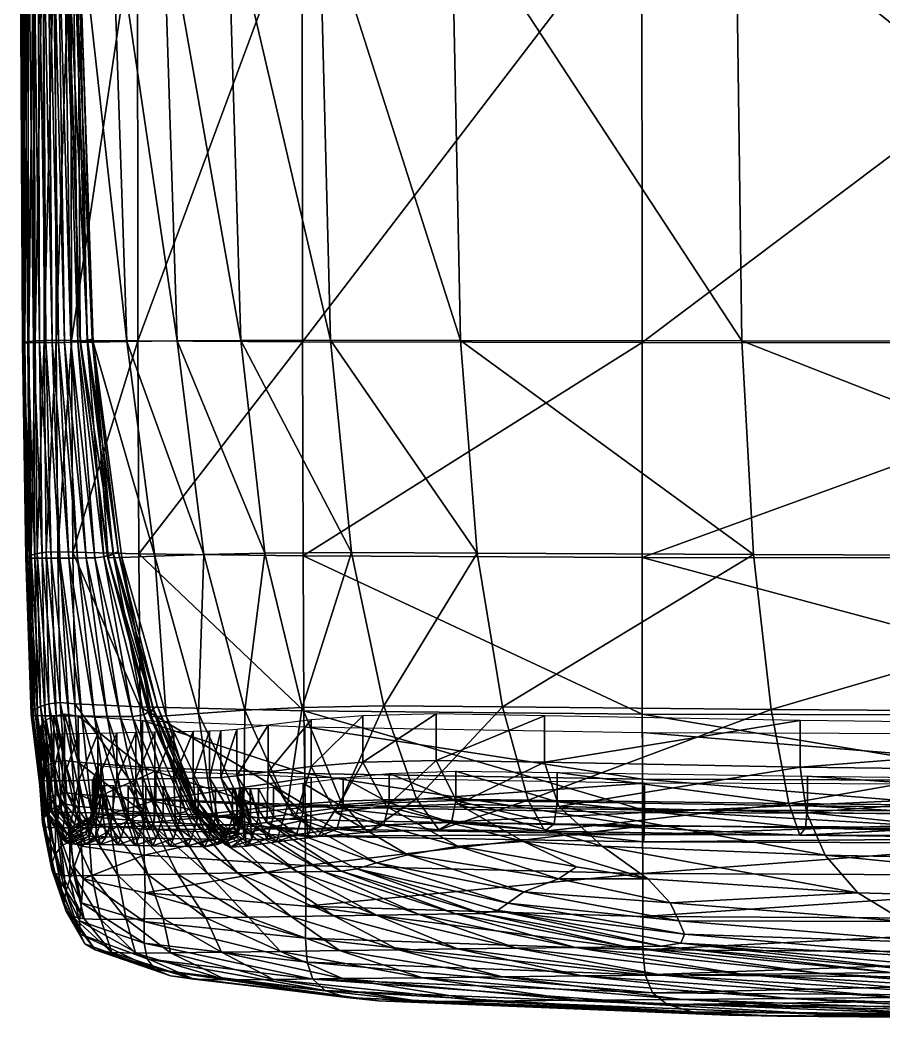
# Model space of a CAD drawing. Header units: centimetres. Extents: x -1112 to 1112, y -466 to 466.
# Drawn here: x -1111.47 to -1086.48, y -450.46 to -421.49 of the extents above; entities that cross this region are included whole.
import ezdxf

# ---------------------------------------------------------------- set-up
doc = ezdxf.new("R2010")
doc.units = ezdxf.units.CM
doc.layers.add('fabric', color=7, linetype='Continuous', true_color=0x1c59b1)

msp = doc.modelspace()

# ---------------------------------------------------------------- meshes
at = {"layer": 'fabric', "color": 34, "true_color": 0xb1581a}
mesh = msp.add_polyface(dxfattribs=at)
corners = [(-1110.357, -430.825, -39.524), (-1110.177, -430.824, -8.286), (-1110.516, -417.966, -8.267), (-1110.656, -417.966, -39.504), (-1110.538, -430.827, -74.047), (-1110.798, -417.966, -74.031), (-1110.77, -430.765, -360.04), (-1110.8, -417.951, -360.056), (-1110.448, -417.949, -360.4), (-1110.422, -430.758, -360.38), (-1110.715, -436.898, -360.012), (-1110.968, -436.936, -358.968), (-1111.03, -430.78, -358.988), (-1111.064, -417.955, -359), (-1111.213, -430.799, -356.588), (-1111.251, -417.96, -356.595), (-1111.143, -436.983, -356.575), (-1111.248, -437.026, -352.298), (-1111.33, -430.816, -352.304), (-1111.375, -417.964, -352.307), (-1111.448, -417.966, -345.602), (-1111.394, -430.827, -345.601), (-1111.4, -430.831, -335.709), (-1111.467, -417.968, -335.709), (-1111.295, -437.052, -345.598), (-1110.374, -436.881, -360.344), (-1109.975, -430.765, -360.645), (-1109.995, -417.951, -360.668), (-1111.082, -417.967, -154.821), (-1110.94, -417.967, -108.558), (-1111.013, -393.524, -108.553), (-1111.466, -393.524, -345.602), (-1111.347, -430.833, -321.86), (-1111.239, -430.832, -289.622), (-1111.346, -417.968, -289.618), (-1111.43, -417.968, -321.858), (-1111.082, -430.831, -224.563), (-1110.901, -430.829, -154.831), (-1111.223, -417.967, -224.557), (-1110.72, -430.828, -108.571), (-1109.728, -430.82, 67.982), (-1109.717, -430.806, 47.035), (-1108.939, -437.032, 47.027), (-1109.35, -430.815, 91.515), (-1109.796, -417.964, 91.556), (-1110.165, -417.965, 67.998), (-1110.139, -417.958, 47.039), (-1109.793, -430.806, 32.57), (-1110, -430.822, 16.379), (-1109.302, -437.063, 16.358), (-1110.199, -417.958, 32.573), (-1110.377, -417.965, 16.391), (-1111.458, -393.524, -321.858), (-1111.381, -393.524, -289.617), (-1111.27, -393.524, -224.555), (-1111.142, -393.524, -154.818), (-1109.519, -430.76, 39.634), (-1109.933, -417.938, 39.635), (-1109.376, -430.729, 39.007), (-1109.787, -417.924, 39.008), (-1109.526, -430.76, 38.383), (-1109.939, -417.938, 38.383)]
mesh.append_faces([[corners[k] for k in face] for face in [(0, 1, 2), (2, 3, 0), (4, 0, 3), (3, 5, 4), (6, 7, 8), (8, 9, 6), (10, 6, 9), (11, 12, 6), (7, 6, 12), (12, 13, 7), (14, 15, 13), (13, 12, 14), (16, 14, 12), (17, 18, 14), (15, 14, 18), (18, 19, 15), (20, 21, 22), (22, 23, 20), (21, 20, 19), (19, 18, 21), (24, 21, 18), (25, 9, 26), (27, 26, 9), (9, 8, 27), (28, 29, 30), (31, 20, 23), (32, 33, 34), (34, 35, 32), (22, 32, 35), (35, 23, 22), (36, 37, 28), (28, 38, 36), (33, 36, 38), (38, 34, 33), (39, 4, 5), (5, 29, 39), (37, 39, 29), (29, 28, 37), (40, 41, 42), (40, 43, 44), (44, 45, 40), (41, 40, 45), (45, 46, 41), (47, 48, 49), (48, 47, 50), (50, 51, 48), (1, 48, 51), (51, 2, 1), (23, 35, 52), (35, 34, 53), (34, 38, 54), (38, 28, 55), (56, 41, 46), (46, 57, 56), (58, 56, 57), (57, 59, 58), (60, 58, 59), (59, 61, 60), (47, 60, 61), (61, 50, 47)]], dxfattribs={"vtx2": -1, "color": 34})
mesh = msp.add_polyface(dxfattribs=at)
corners = [(-1076.383, -430.833, -360.122), (-1076.383, -437.068, -360.07), (-1093.473, -437.051, -360.415), (-1093.476, -430.827, -360.467), (-1076.383, -417.968, -360.151), (-1093.478, -417.966, -360.495), (-1053.232, -417.968, -359.849), (-1053.232, -430.833, -359.821), (-1053.232, -437.068, -359.768), (-1105.085, -430.765, 119.853), (-1104.387, -436.924, 119.51), (-1101.882, -436.906, 121.508), (-1102.485, -430.758, 121.939), (-1105.464, -417.951, 120.039), (-1102.813, -417.949, 122.173), (-1103.296, -430.806, -360.698), (-1103.303, -417.961, -360.725), (-1103.282, -437, -360.648), (-1108.03, -436.941, -360.726), (-1108.056, -430.782, -360.771), (-1098.728, -430.765, 123.787), (-1098.988, -417.951, 124.058), (-1098.249, -436.92, 123.29), (-1090.255, -436.96, 124.56), (-1090.586, -430.782, 125.108), (-1090.766, -417.955, 125.406), (-1074.832, -430.806, 125.611), (-1074.924, -417.961, 125.931), (-1074.663, -437.018, 125.023), (-1057.28, -437.068, 125.068), (-1057.322, -430.827, 125.682), (-1057.345, -417.966, 126.016), (-1099.428, -441.573, 119.755), (-1101.552, -441.627, 118.119), (-1101.552, -442.976, 118.119), (-1103.048, -441.75, 114.216), (-1103.048, -443.098, 114.216), (-1088.904, -441.763, 122.326), (-1096.3, -441.627, 121.263), (-1096.3, -442.976, 121.263), (-1099.428, -442.921, 119.755), (-1074.401, -441.556, 124.111), (-1057.214, -441.654, 124.114), (-1089.742, -441.444, 123.712), (-1097.508, -441.37, 122.519), (-1100.946, -441.346, 120.84), (-1099.997, -444.037, 120.089), (-1103.303, -441.386, 118.979), (-1104.961, -441.465, 114.829), (-1102.19, -444.096, 118.38), (-1103.262, -441.485, -360.573), (-1093.468, -441.587, -360.336), (-1076.383, -441.621, -359.989), (-1053.232, -441.621, -359.688), (-1053.232, -393.524, -359.859), (-1076.383, -393.524, -360.16)]
mesh.append_faces([[corners[k] for k in face] for face in [(0, 1, 2), (2, 3, 0), (4, 0, 3), (3, 5, 4), (0, 4, 6), (6, 7, 0), (1, 0, 7), (7, 8, 1), (9, 10, 11), (11, 12, 9), (13, 9, 12), (12, 14, 13), (15, 16, 5), (5, 3, 15), (17, 15, 3), (3, 2, 17), (15, 17, 18), (16, 15, 19), (20, 21, 14), (14, 12, 20), (22, 20, 12), (12, 11, 22), (20, 22, 23), (23, 24, 20), (21, 20, 24), (24, 25, 21), (26, 27, 25), (25, 24, 26), (28, 26, 24), (24, 23, 28), (26, 28, 29), (29, 30, 26), (27, 26, 30), (30, 31, 27), (32, 33, 34), (33, 35, 36), (37, 38, 39), (38, 32, 40), (41, 42, 29), (29, 28, 41), (43, 41, 28), (28, 23, 43), (44, 43, 23), (23, 22, 44), (45, 44, 22), (22, 11, 45), (44, 45, 46), (47, 45, 11), (11, 10, 47), (48, 47, 10), (45, 47, 49), (18, 17, 50), (51, 50, 17), (17, 2, 51), (52, 51, 2), (2, 1, 52), (53, 52, 1), (1, 8, 53), (54, 6, 4), (55, 4, 5)]], dxfattribs={"vtx2": -1, "color": 34})
mesh = msp.add_polyface(dxfattribs=at)
corners = [(-1105.085, -430.765, 119.853), (-1105.464, -417.951, 120.039), (-1107.334, -417.955, 115.589), (-1106.919, -430.781, 115.456), (-1104.387, -436.924, 119.51), (-1106.153, -436.963, 115.211), (-1108.377, -430.799, 106.675), (-1107.568, -437.01, 106.523), (-1108.815, -417.96, 106.757), (-1109.796, -417.964, 91.556), (-1109.35, -430.815, 91.515), (-1108.525, -437.049, 91.439), (-1108.03, -436.941, -360.726), (-1108.056, -430.782, -360.771), (-1103.296, -430.806, -360.698), (-1108.071, -417.955, -360.797), (-1103.303, -417.961, -360.725), (-1109.975, -430.765, -360.645), (-1109.995, -417.951, -360.668), (-1109.937, -436.898, -360.603), (-1109.781, -441.627, -360.43), (-1107.922, -441.763, -360.535), (-1107.922, -443.112, -360.535), (-1104.961, -441.465, 114.829), (-1106.307, -441.559, 106.286), (-1107.239, -441.635, 91.32), (-1108.942, -441.646, -39.618), (-1108.575, -441.65, -8.379), (-1109.551, -437.063, -8.322), (-1109.804, -437.064, -39.561), (-1109.312, -441.642, -74.126), (-1107.99, -441.366, -360.655), (-1109.88, -441.281, -360.54), (-1107.905, -444.035, -360.398), (-1103.262, -441.485, -360.573), (-1108.939, -437.032, 47.027), (-1108.921, -437.062, 67.951), (-1109.728, -430.82, 67.982), (-1109.302, -437.063, 16.358), (-1109.046, -437.032, 32.564), (-1109.793, -430.806, 32.57), (-1107.66, -441.66, 67.904), (-1107.73, -441.604, 47.015), (-1108.214, -441.654, 16.324), (-1107.886, -441.603, 32.556), (-1109.519, -430.76, 39.634), (-1109.376, -430.729, 39.007), (-1108.632, -436.88, 39.007), (-1108.765, -436.941, 39.634), (-1109.717, -430.806, 47.035), (-1109.526, -430.76, 38.383), (-1108.775, -436.941, 38.382), (-1107.607, -441.443, 39.634), (-1107.501, -441.335, 39.007), (-1106.374, -444.05, 39.008), (-1107.621, -441.442, 38.382)]
mesh.append_faces([[corners[k] for k in face] for face in [(0, 1, 2), (2, 3, 0), (4, 0, 3), (3, 5, 4), (6, 7, 5), (5, 3, 6), (8, 6, 3), (3, 2, 8), (6, 8, 9), (9, 10, 6), (7, 6, 10), (10, 11, 7), (12, 13, 14), (13, 15, 16), (17, 18, 15), (15, 13, 17), (19, 17, 13), (13, 12, 19), (20, 21, 22), (4, 5, 23), (24, 23, 5), (5, 7, 24), (25, 24, 7), (7, 11, 25), (26, 27, 28), (28, 29, 26), (30, 26, 29), (31, 32, 19), (19, 12, 31), (32, 31, 33), (34, 31, 12), (35, 36, 37), (10, 37, 36), (36, 11, 10), (38, 39, 40), (41, 25, 11), (11, 36, 41), (42, 41, 36), (36, 35, 42), (43, 44, 39), (39, 38, 43), (27, 43, 38), (38, 28, 27), (45, 46, 47), (47, 48, 45), (49, 45, 48), (48, 35, 49), (50, 40, 39), (39, 51, 50), (46, 50, 51), (51, 47, 46), (52, 42, 35), (35, 48, 52), (53, 52, 48), (48, 47, 53), (52, 53, 54), (55, 53, 47), (47, 51, 55), (44, 55, 51), (51, 39, 44)]], dxfattribs={"vtx2": -1, "color": 34})
mesh = msp.add_polyface(dxfattribs=at)
corners = [(-1110.357, -430.825, -39.524), (-1110.538, -430.827, -74.047), (-1110.059, -437.065, -74.078), (-1109.804, -437.064, -39.561), (-1110.177, -430.824, -8.286), (-1109.551, -437.063, -8.322), (-1110.422, -430.758, -360.38), (-1110.374, -436.881, -360.344), (-1110.715, -436.898, -360.012), (-1110.77, -430.765, -360.04), (-1110.968, -436.936, -358.968), (-1111.03, -430.78, -358.988), (-1111.143, -436.983, -356.575), (-1111.213, -430.799, -356.588), (-1111.248, -437.026, -352.298), (-1111.394, -430.827, -345.601), (-1111.295, -437.052, -345.598), (-1111.278, -437.064, -335.709), (-1111.4, -430.831, -335.709), (-1111.33, -430.816, -352.304), (-1109.975, -430.765, -360.645), (-1109.937, -436.898, -360.603), (-1110.712, -441.75, -358.883), (-1110.487, -441.627, -359.893), (-1110.487, -442.975, -359.893), (-1110.177, -441.573, -360.195), (-1110.177, -442.921, -360.195), (-1110.852, -441.9, -356.523), (-1110.712, -443.098, -358.883), (-1109.781, -441.627, -360.43), (-1109.781, -442.976, -360.43), (-1109.312, -441.642, -74.126), (-1111.142, -441.589, -345.594), (-1111.09, -441.616, -335.709), (-1111.122, -441.537, -352.288), (-1111.035, -441.452, -356.556), (-1110.873, -441.358, -358.937), (-1110.631, -441.281, -359.968), (-1110.302, -441.247, -360.29), (-1110.112, -443.863, -360.085), (-1110.394, -443.912, -359.812), (-1109.88, -441.281, -360.54), (-1109.742, -443.912, -360.302), (-1111.347, -430.833, -321.86), (-1111.194, -437.069, -321.863), (-1111.239, -430.832, -289.622), (-1111.043, -437.068, -289.628), (-1111.082, -430.831, -224.563), (-1110.823, -437.067, -224.575), (-1110.901, -430.829, -154.831), (-1110.568, -437.066, -154.849), (-1110.72, -430.828, -108.571), (-1110.313, -437.066, -108.595), (-1110, -430.822, 16.379), (-1109.302, -437.063, 16.358), (-1110.959, -441.626, -321.867), (-1110.74, -441.628, -289.639), (-1110.42, -441.631, -224.594), (-1110.051, -441.635, -154.877), (-1109.681, -441.639, -108.633)]
mesh.append_faces([[corners[k] for k in face] for face in [(0, 1, 2), (2, 3, 0), (4, 0, 3), (3, 5, 4), (6, 7, 8), (9, 8, 10), (11, 10, 12), (13, 12, 14), (15, 16, 17), (17, 18, 15), (19, 14, 16), (20, 21, 7), (22, 23, 24), (23, 25, 26), (27, 22, 28), (25, 29, 30), (3, 2, 31), (32, 33, 17), (17, 16, 32), (34, 32, 16), (16, 14, 34), (35, 34, 14), (14, 12, 35), (36, 35, 12), (12, 10, 36), (37, 36, 10), (10, 8, 37), (38, 37, 8), (8, 7, 38), (37, 38, 39), (36, 37, 40), (41, 38, 7), (7, 21, 41), (38, 41, 42), (43, 18, 17), (17, 44, 43), (45, 43, 44), (44, 46, 45), (47, 45, 46), (46, 48, 47), (49, 47, 48), (48, 50, 49), (51, 49, 50), (50, 52, 51), (1, 51, 52), (52, 2, 1), (53, 4, 5), (5, 54, 53), (55, 56, 46), (46, 44, 55), (33, 55, 44), (44, 17, 33), (57, 58, 50), (50, 48, 57), (56, 57, 48), (48, 46, 56), (59, 31, 2), (2, 52, 59), (58, 59, 52), (52, 50, 58)]], dxfattribs={"vtx2": -1, "color": 34})
mesh = msp.add_polyface(dxfattribs=at)
corners = [(-1110.031, -445.272, -360.083), (-1110.141, -444.183, -360.167), (-1109.758, -444.256, -360.391), (-1110.487, -442.975, -359.893), (-1110.177, -442.921, -360.195), (-1110.436, -444.256, -359.875), (-1110.712, -443.098, -358.883), (-1110.646, -444.41, -358.874), (-1110.712, -441.75, -358.883), (-1110.487, -441.627, -359.893), (-1110.852, -443.248, -356.523), (-1110.775, -444.582, -356.518), (-1110.91, -443.384, -352.271), (-1110.82, -444.732, -352.269), (-1110.91, -442.036, -352.271), (-1110.852, -441.9, -356.523), (-1110.886, -443.466, -345.587), (-1110.778, -444.822, -345.587), (-1110.775, -443.506, -335.709), (-1110.641, -444.866, -335.709), (-1110.775, -442.157, -335.709), (-1110.886, -442.118, -345.587), (-1109.781, -442.976, -360.43), (-1110.177, -441.573, -360.195), (-1110.811, -444.284, -352.269), (-1110.74, -444.16, -356.501), (-1110.109, -445.062, -356.382), (-1110.6, -444.024, -358.834), (-1110.002, -444.912, -358.598), (-1109.88, -444.789, -359.446), (-1110.394, -443.912, -359.812), (-1109.712, -444.735, -359.6), (-1110.112, -443.863, -360.085), (-1111.142, -441.589, -345.594), (-1111.122, -441.537, -352.288), (-1110.807, -444.359, -345.591), (-1111.09, -441.616, -335.709), (-1110.723, -444.398, -335.711), (-1111.035, -441.452, -356.556), (-1110.873, -441.358, -358.937), (-1110.631, -441.281, -359.968), (-1109.742, -443.912, -360.302), (-1110.302, -441.247, -360.29), (-1110.57, -443.515, -321.874), (-1110.243, -443.509, -289.655), (-1110.243, -442.161, -289.655), (-1110.57, -442.167, -321.874), (-1110.403, -444.877, -321.875), (-1110.03, -444.869, -289.657), (-1109.767, -443.499, -224.623), (-1109.767, -442.151, -224.623), (-1110.959, -441.626, -321.867), (-1110.551, -444.414, -321.875), (-1110.74, -441.628, -289.639), (-1110.271, -444.419, -289.652), (-1110.42, -441.631, -224.594), (-1109.864, -444.426, -224.617), (-1110.051, -441.635, -154.877)]
mesh.append_faces([[corners[k] for k in face] for face in [(0, 1, 2), (3, 4, 1), (1, 5, 3), (6, 3, 5), (5, 7, 6), (3, 6, 8), (4, 3, 9), (10, 6, 7), (7, 11, 10), (12, 10, 11), (11, 13, 12), (10, 12, 14), (14, 15, 10), (6, 10, 15), (16, 12, 13), (13, 17, 16), (18, 16, 17), (17, 19, 18), (16, 18, 20), (20, 21, 16), (12, 16, 21), (21, 14, 12), (4, 22, 2), (2, 1, 4), (22, 4, 23), (24, 25, 26), (25, 27, 28), (29, 28, 27), (27, 30, 29), (31, 29, 30), (30, 32, 31), (33, 34, 24), (24, 35, 33), (36, 33, 35), (35, 37, 36), (38, 39, 27), (27, 25, 38), (34, 38, 25), (25, 24, 34), (32, 30, 40), (30, 27, 39), (41, 32, 42), (43, 44, 45), (45, 46, 43), (18, 43, 46), (46, 20, 18), (43, 18, 19), (19, 47, 43), (44, 43, 47), (47, 48, 44), (44, 49, 50), (50, 45, 44), (49, 44, 48), (51, 36, 37), (37, 52, 51), (53, 51, 52), (52, 54, 53), (55, 53, 54), (54, 56, 55), (57, 55, 56)]], dxfattribs={"vtx2": -1, "color": 34})
mesh = msp.add_polyface(dxfattribs=at)
corners = [(-1108.666, -443.477, -108.693), (-1109.217, -443.488, -154.922), (-1108.856, -444.846, -154.928), (-1108.227, -444.834, -108.702), (-1108.116, -443.466, -74.201), (-1108.116, -442.118, -74.201), (-1108.666, -442.129, -108.693), (-1109.217, -442.14, -154.922), (-1109.781, -442.976, -360.43), (-1107.922, -443.112, -360.535), (-1107.91, -444.425, -360.486), (-1109.758, -444.256, -360.391), (-1109.781, -441.627, -360.43), (-1109.465, -444.789, -359.739), (-1109.712, -444.735, -359.6), (-1110.112, -443.863, -360.085), (-1109.742, -443.912, -360.302), (-1107.741, -444.925, -359.79), (-1107.905, -444.035, -360.398), (-1109.204, -444.577, -359.195), (-1109.333, -444.522, -359.132), (-1108.942, -441.646, -39.618), (-1109.312, -441.642, -74.126), (-1108.45, -444.453, -74.181), (-1107.979, -444.461, -39.684), (-1108.575, -441.65, -8.379), (-1109.88, -441.281, -360.54), (-1107.537, -443.225, -359.008), (-1109.117, -443.089, -359.013), (-1109.117, -443.939, -359.013), (-1109.206, -443.885, -358.975), (-1109.206, -443.035, -358.975), (-1107.538, -444.075, -359.008), (-1109.227, -443.939, -358.974), (-1109.227, -443.089, -358.973), (-1109.241, -444.062, -358.296), (-1109.241, -443.212, -358.296), (-1109.431, -444.7, -358.372), (-1109.391, -444.577, -359.092), (-1109.309, -444.212, -356.23), (-1109.309, -443.362, -356.229), (-1109.368, -444.349, -352.188), (-1109.367, -443.499, -352.188), (-1109.568, -444.987, -352.2), (-1109.509, -444.85, -356.268), (-1109.354, -444.432, -345.587), (-1109.354, -443.582, -345.586), (-1109.259, -444.476, -335.723), (-1109.259, -443.626, -335.723), (-1109.767, -443.499, -224.623), (-1109.767, -442.151, -224.623), (-1110.03, -444.869, -289.657), (-1109.485, -444.859, -224.627), (-1109.864, -444.426, -224.617), (-1109.392, -444.435, -154.911), (-1110.051, -441.635, -154.877), (-1109.681, -441.639, -108.633), (-1108.921, -444.444, -108.678), (-1109.073, -444.493, -321.897), (-1109.073, -443.643, -321.897), (-1108.774, -444.5, -289.686), (-1108.774, -443.65, -289.686), (-1108.337, -444.508, -224.667), (-1108.337, -443.659, -224.667)]
mesh.append_faces([[corners[k] for k in face] for face in [(0, 1, 2), (2, 3, 0), (4, 0, 3), (0, 4, 5), (5, 6, 0), (1, 0, 6), (6, 7, 1), (8, 9, 10), (10, 11, 8), (9, 8, 12), (13, 14, 15), (15, 16, 13), (17, 13, 16), (16, 18, 17), (19, 20, 14), (21, 22, 23), (23, 24, 21), (25, 21, 24), (18, 16, 26), (27, 28, 29), (30, 29, 28), (28, 31, 30), (29, 30, 20), (20, 19, 29), (32, 29, 19), (33, 30, 31), (31, 34, 33), (35, 33, 34), (34, 36, 35), (33, 35, 37), (37, 38, 33), (30, 33, 38), (38, 20, 30), (39, 35, 36), (36, 40, 39), (41, 39, 40), (40, 42, 41), (39, 41, 43), (35, 39, 44), (44, 37, 35), (45, 41, 42), (42, 46, 45), (47, 45, 46), (46, 48, 47), (49, 1, 7), (7, 50, 49), (51, 52, 49), (1, 49, 52), (52, 2, 1), (53, 54, 55), (56, 55, 54), (54, 57, 56), (22, 56, 57), (57, 23, 22), (58, 47, 48), (48, 59, 58), (60, 58, 59), (59, 61, 60), (62, 60, 61), (61, 63, 62)]], dxfattribs={"vtx2": -1, "color": 34})
mesh = msp.add_polyface(dxfattribs=at)
corners = [(-1108.227, -444.834, -108.702), (-1107.598, -444.822, -74.212), (-1108.116, -443.466, -74.201), (-1103.222, -444.642, -360.39), (-1107.91, -444.425, -360.486), (-1107.922, -443.112, -360.535), (-1103.227, -443.303, -360.444), (-1107.922, -441.763, -360.535), (-1107.979, -444.461, -39.684), (-1108.45, -444.453, -74.181), (-1107.627, -445.389, -74.234), (-1103.141, -445.116, -359.681), (-1107.741, -444.925, -359.79), (-1107.905, -444.035, -360.398), (-1106.307, -441.559, 106.286), (-1107.239, -441.635, 91.32), (-1105.903, -444.458, 91.185), (-1107.511, -444.47, -8.443), (-1108.575, -441.65, -8.379), (-1103.22, -444.208, -360.305), (-1107.99, -441.366, -360.655), (-1103.045, -444.266, -358.878), (-1107.538, -444.075, -359.008), (-1107.588, -444.713, -359.204), (-1109.117, -443.939, -359.013), (-1107.537, -443.225, -359.008), (-1109.204, -444.577, -359.195), (-1107.328, -444.529, -108.765), (-1107.833, -444.519, -154.979), (-1107.833, -443.669, -154.979), (-1107.328, -443.679, -108.765), (-1106.823, -444.54, -74.287), (-1106.823, -443.69, -74.286), (-1107.024, -445.177, -74.274), (-1107.529, -445.167, -108.754), (-1106.464, -443.433, 29.276), (-1107.015, -443.444, -5.217), (-1106.339, -444.798, -5.232), (-1105.71, -444.785, 29.258), (-1105.989, -443.423, 59.098), (-1105.989, -442.075, 59.098), (-1106.464, -442.084, 29.276), (-1107.015, -442.095, -5.217), (-1107.565, -443.455, -39.709), (-1106.968, -444.81, -39.722), (-1107.565, -442.107, -39.709), (-1108.116, -442.118, -74.201), (-1106.345, -444.492, 67.85), (-1106.472, -444.416, 47.002), (-1105.548, -445.357, 46.99), (-1106.671, -444.412, 32.547), (-1107.05, -444.479, 16.286), (-1106.127, -445.42, 16.249), (-1107.66, -441.66, 67.904), (-1107.73, -441.604, 47.015), (-1108.214, -441.654, 16.324), (-1107.886, -441.603, 32.556), (-1106.318, -444.55, -39.808), (-1106.318, -443.7, -39.808), (-1105.817, -444.56, -8.564), (-1106.519, -445.187, -39.793), (-1108.337, -444.508, -224.667), (-1108.034, -445.156, -154.971), (-1108.337, -443.659, -224.667), (-1106.432, -444.196, 39.635), (-1105.628, -445.131, 39.637), (-1106.374, -444.05, 39.008), (-1105.648, -444.981, 39.011), (-1106.45, -444.195, 38.383), (-1105.647, -445.131, 38.385), (-1105.761, -445.353, 32.538), (-1107.607, -441.443, 39.634), (-1107.621, -441.442, 38.382), (-1107.501, -441.335, 39.007)]
mesh.append_faces([[corners[k] for k in face] for face in [(0, 1, 2), (3, 4, 5), (6, 5, 7), (8, 9, 10), (11, 12, 13), (14, 15, 16), (8, 17, 18), (19, 13, 20), (21, 22, 23), (24, 22, 25), (26, 23, 22), (27, 28, 29), (29, 30, 27), (31, 27, 30), (30, 32, 31), (27, 31, 33), (28, 27, 34), (35, 36, 37), (37, 38, 35), (39, 35, 38), (35, 39, 40), (40, 41, 35), (36, 35, 41), (41, 42, 36), (43, 2, 1), (1, 44, 43), (36, 43, 44), (44, 37, 36), (43, 36, 42), (42, 45, 43), (2, 43, 45), (45, 46, 2), (47, 48, 49), (50, 51, 52), (53, 54, 48), (48, 47, 53), (15, 53, 47), (47, 16, 15), (55, 18, 17), (17, 51, 55), (56, 55, 51), (51, 50, 56), (57, 31, 32), (32, 58, 57), (59, 57, 58), (31, 57, 60), (61, 28, 62), (28, 61, 63), (63, 29, 28), (48, 64, 65), (64, 66, 67), (66, 68, 69), (68, 50, 70), (66, 64, 71), (54, 71, 64), (64, 48, 54), (72, 56, 50), (50, 68, 72), (73, 72, 68), (68, 66, 73)]], dxfattribs={"vtx2": -1, "color": 34})
mesh = msp.add_polyface(dxfattribs=at)
corners = [(-1104.292, -443.248, 105.907), (-1105.193, -443.372, 94.069), (-1104.327, -444.718, 93.946), (-1103.507, -444.582, 105.477), (-1103.048, -443.098, 114.216), (-1103.048, -441.75, 114.216), (-1104.292, -441.9, 105.907), (-1105.193, -442.024, 94.069), (-1107.922, -443.112, -360.535), (-1103.227, -443.303, -360.444), (-1103.222, -444.642, -360.39), (-1107.922, -441.763, -360.535), (-1103.227, -441.954, -360.444), (-1103.729, -444.212, 114.399), (-1104.998, -444.348, 106.018), (-1104.047, -445.278, 105.774), (-1105.903, -444.458, 91.185), (-1104.927, -445.399, 91.061), (-1107.905, -444.035, -360.398), (-1103.22, -444.208, -360.305), (-1103.141, -445.116, -359.681), (-1103.303, -441.386, 118.979), (-1104.961, -441.465, 114.829), (-1102.19, -444.096, 118.38), (-1106.307, -441.559, 106.286), (-1107.99, -441.366, -360.655), (-1103.262, -441.485, -360.573), (-1107.538, -444.075, -359.008), (-1103.045, -444.266, -358.878), (-1103.045, -443.416, -358.878), (-1107.537, -443.225, -359.008), (-1107.588, -444.713, -359.204), (-1103.069, -444.903, -359.079), (-1103.275, -444.428, 105.541), (-1104.131, -444.549, 90.943), (-1104.131, -443.699, 90.943), (-1103.275, -443.578, 105.541), (-1103.468, -445.065, 105.599), (-1105.662, -443.417, 79.581), (-1105.989, -443.423, 59.098), (-1105.166, -444.775, 59.078), (-1104.792, -444.768, 79.56), (-1105.662, -442.068, 79.581), (-1105.989, -442.075, 59.098), (-1105.71, -444.785, 29.258), (-1104.567, -444.586, 67.751), (-1104.802, -444.548, 46.979), (-1104.813, -443.733, 46.979), (-1104.567, -443.736, 67.751), (-1105.323, -444.57, 16.214), (-1105.817, -444.56, -8.564), (-1105.817, -443.71, -8.563), (-1105.323, -443.721, 16.214), (-1105.015, -444.544, 32.53), (-1105.026, -443.728, 32.53), (-1105.196, -445.154, 32.532), (-1106.318, -443.7, -39.808), (-1106.318, -444.55, -39.808), (-1106.018, -445.198, -8.549), (-1105.648, -444.981, 39.011), (-1105.628, -445.131, 39.637), (-1106.432, -444.196, 39.635), (-1105.647, -445.131, 38.385), (-1106.374, -444.05, 39.008), (-1105.053, -444.445, 39.64), (-1104.983, -445.158, 46.981), (-1105.188, -444.376, 39.016), (-1105.175, -444.973, 39.639), (-1105.27, -444.85, 39.015), (-1105.253, -443.731, 39.017), (-1105.097, -443.731, 39.641), (-1105.072, -444.444, 38.389), (-1105.116, -443.731, 38.389), (-1105.194, -444.973, 38.387)]
mesh.append_faces([[corners[k] for k in face] for face in [(0, 1, 2), (2, 3, 0), (4, 0, 3), (0, 4, 5), (5, 6, 0), (1, 0, 6), (6, 7, 1), (8, 9, 10), (11, 12, 9), (13, 14, 15), (14, 16, 17), (18, 19, 20), (21, 22, 13), (13, 23, 21), (16, 14, 24), (22, 24, 14), (14, 13, 22), (25, 26, 19), (27, 28, 29), (29, 30, 27), (31, 32, 28), (33, 34, 35), (35, 36, 33), (34, 33, 37), (38, 39, 40), (40, 41, 38), (1, 38, 41), (41, 2, 1), (38, 1, 7), (7, 42, 38), (39, 38, 42), (42, 43, 39), (44, 40, 39), (45, 46, 47), (47, 48, 45), (34, 45, 48), (48, 35, 34), (49, 50, 51), (51, 52, 49), (53, 49, 52), (52, 54, 53), (49, 53, 55), (56, 51, 50), (57, 50, 58), (59, 60, 61), (62, 59, 63), (64, 46, 65), (66, 64, 67), (67, 68, 66), (64, 66, 69), (69, 70, 64), (46, 64, 70), (70, 47, 46), (71, 53, 54), (54, 72, 71), (66, 71, 72), (72, 69, 66), (71, 66, 68), (68, 73, 71), (53, 71, 73)]], dxfattribs={"vtx2": -1, "color": 34})
mesh = msp.add_polyface(dxfattribs=at)
corners = [(-1100.865, -444.256, 117.442), (-1098.805, -445.4, 115.413), (-1096.903, -445.272, 117.493), (-1098.797, -444.183, 119.19), (-1102.349, -444.41, 113.52), (-1100.252, -445.649, 111.433), (-1103.507, -444.582, 105.477), (-1103.207, -445.963, -360.228), (-1103.222, -444.642, -360.39), (-1093.458, -444.822, -360.145), (-1094.633, -445.4, 119.042), (-1095.884, -444.256, 120.708), (-1101.552, -442.976, 118.119), (-1103.048, -443.098, 114.216), (-1099.428, -442.921, 119.755), (-1099.428, -441.573, 119.755), (-1101.552, -441.627, 118.119), (-1103.227, -443.303, -360.444), (-1093.459, -443.466, -360.202), (-1103.227, -441.954, -360.444), (-1093.459, -442.118, -360.202), (-1096.3, -442.976, 121.263), (-1096.3, -441.627, 121.263), (-1099.355, -444.934, 119.411), (-1096.284, -444.967, 120.887), (-1096.766, -444.068, 121.658), (-1099.997, -444.037, 120.089), (-1098.989, -444.721, 118.93), (-1096.021, -444.755, 120.344), (-1101.408, -444.999, 117.836), (-1102.19, -444.096, 118.38), (-1102.839, -445.127, 114.008), (-1103.729, -444.212, 114.399), (-1102.301, -444.915, 113.729), (-1100.945, -444.787, 117.449), (-1103.468, -445.065, 105.599), (-1093.432, -445.279, -359.439), (-1103.141, -445.116, -359.681), (-1103.22, -444.208, -360.305), (-1093.456, -444.356, -360.065), (-1093.41, -445.067, -358.835), (-1103.069, -444.903, -359.079), (-1097.508, -441.37, 122.519), (-1100.946, -441.346, 120.84), (-1103.262, -441.485, -360.573), (-1093.468, -441.587, -360.336), (-1103.045, -444.266, -358.878), (-1093.402, -444.429, -358.634), (-1093.402, -443.579, -358.634), (-1103.045, -443.416, -358.878), (-1102.121, -444.277, 113.636), (-1103.275, -444.428, 105.541), (-1103.275, -443.578, 105.541), (-1102.121, -443.427, 113.636), (-1100.791, -444.15, 117.32), (-1100.79, -443.3, 117.32), (-1098.866, -444.084, 118.769), (-1098.866, -443.234, 118.77), (-1095.933, -444.117, 120.163), (-1095.933, -443.267, 120.163)]
mesh.append_faces([[corners[k] for k in face] for face in [(0, 1, 2), (2, 3, 0), (1, 0, 4), (5, 4, 6), (7, 8, 9), (10, 11, 3), (3, 2, 10), (12, 13, 4), (4, 0, 12), (14, 12, 0), (0, 3, 14), (12, 14, 15), (13, 12, 16), (6, 4, 13), (17, 18, 9), (9, 8, 17), (18, 17, 19), (19, 20, 18), (21, 14, 3), (3, 11, 21), (14, 21, 22), (23, 24, 25), (25, 26, 23), (24, 23, 27), (27, 28, 24), (29, 23, 26), (26, 30, 29), (31, 29, 30), (30, 32, 31), (29, 31, 33), (33, 34, 29), (23, 29, 34), (34, 27, 23), (35, 33, 31), (36, 37, 38), (38, 39, 36), (40, 41, 37), (26, 25, 42), (30, 26, 43), (44, 45, 39), (39, 38, 44), (46, 47, 48), (48, 49, 46), (47, 46, 41), (41, 40, 47), (50, 51, 52), (52, 53, 50), (51, 50, 33), (54, 50, 53), (53, 55, 54), (56, 54, 55), (55, 57, 56), (54, 56, 27), (27, 34, 54), (50, 54, 34), (34, 33, 50), (58, 56, 57), (57, 59, 58), (56, 58, 28), (28, 27, 56)]], dxfattribs={"vtx2": -1, "color": 34})
mesh = msp.add_polyface(dxfattribs=at)
corners = [(-1089.22, -449.809, -108.623), (-1086.143, -449.782, -74.113), (-1095.204, -449.16, -74.19), (-1097.515, -449.185, -108.684), (-1092.297, -449.836, -154.87), (-1092.663, -447.046, 113.443), (-1085.867, -447.587, 113.799), (-1087.239, -446.752, 117.216), (-1093.307, -446.349, 116.532), (-1095.896, -446.349, 113.567), (-1095.369, -446.004, 115.83), (-1096.892, -446.728, 109.449), (-1092.407, -447.559, 109.064), (-1084.621, -448.212, 109.093), (-1092.247, -447.953, 102.686), (-1097.359, -447.048, 102.951), (-1097.652, -447.268, 93.233), (-1092.358, -448.208, 93.199), (-1084.059, -448.667, 102.495), (-1102.024, -449.782, -345.432), (-1092.024, -450.197, -345.295), (-1090.972, -450.297, -335.67), (-1102.645, -449.584, -352.005), (-1092.747, -449.989, -351.725), (-1094.633, -445.4, 119.042), (-1096.903, -445.272, 117.493), (-1088.18, -445.668, 119.943), (-1095.884, -444.256, 120.708), (-1088.723, -444.425, 121.73), (-1076.383, -444.882, -359.796), (-1093.458, -444.822, -360.145), (-1093.459, -443.466, -360.202), (-1076.383, -443.521, -359.853), (-1093.459, -442.118, -360.202), (-1088.904, -443.112, 122.326), (-1096.3, -442.976, 121.263), (-1088.904, -441.763, 122.326), (-1096.284, -444.967, 120.887), (-1088.914, -445.081, 121.939), (-1089.233, -444.172, 122.769), (-1096.766, -444.068, 121.658), (-1096.021, -444.755, 120.344), (-1088.746, -444.869, 121.359), (-1089.742, -441.444, 123.712), (-1097.508, -441.37, 122.519), (-1076.382, -444.406, -359.717), (-1093.456, -444.356, -360.065), (-1093.468, -441.587, -360.336), (-1088.69, -444.231, 121.166), (-1095.933, -444.117, 120.163), (-1095.933, -443.267, 120.163), (-1088.69, -443.382, 121.166), (-1092.916, -448.299, 79.497), (-1093.929, -448.313, 59.02), (-1086.273, -449.063, 59.06), (-1084.9, -449.048, 79.369), (-1098.126, -447.347, 79.456), (-1095.405, -448.333, 29.205), (-1097.111, -448.355, -5.278), (-1090.582, -449.11, -5.201), (-1088.271, -449.085, 29.293), (-1092.893, -449.135, -39.696), (-1098.817, -448.378, -39.762), (-1083.067, -449.755, -39.603), (-1089.555, -450.322, -321.89), (-1099.86, -449.902, -321.866), (-1098.033, -449.886, -289.636), (-1087.481, -450.305, -289.629), (-1095.373, -449.863, -224.589), (-1099.826, -449.21, -154.915), (-1084.463, -450.281, -224.563)]
mesh.append_faces([[corners[k] for k in face] for face in [(0, 1, 2), (2, 3, 0), (4, 0, 3), (5, 6, 7), (7, 8, 5), (9, 5, 8), (8, 10, 9), (5, 9, 11), (11, 12, 5), (6, 5, 12), (13, 12, 14), (15, 14, 12), (12, 11, 15), (14, 15, 16), (16, 17, 14), (18, 14, 17), (19, 20, 21), (22, 23, 20), (8, 24, 25), (25, 10, 8), (24, 8, 7), (7, 26, 24), (27, 24, 26), (26, 28, 27), (29, 30, 31), (32, 31, 33), (34, 35, 27), (27, 28, 34), (35, 34, 36), (37, 38, 39), (39, 40, 37), (38, 37, 41), (41, 42, 38), (43, 44, 40), (40, 39, 43), (45, 46, 47), (48, 49, 50), (50, 51, 48), (49, 48, 42), (42, 41, 49), (52, 53, 54), (54, 55, 52), (17, 52, 55), (52, 17, 16), (53, 52, 56), (57, 58, 59), (59, 60, 57), (53, 57, 60), (60, 54, 53), (2, 61, 62), (61, 59, 58), (59, 61, 63), (61, 2, 1), (21, 64, 65), (66, 65, 64), (64, 67, 66), (68, 4, 69), (68, 66, 67), (67, 70, 68), (4, 68, 70)]], dxfattribs={"vtx2": -1, "color": 34})
mesh = msp.add_polyface(dxfattribs=at)
corners = [(-1076.383, -448.513, -359.009), (-1076.32, -449.249, -357.951), (-1093.387, -449.126, -358.319), (-1093.454, -448.401, -359.37), (-1076.383, -447.532, -359.354), (-1093.452, -447.435, -359.71), (-1076.13, -449.774, -355.545), (-1075.749, -450.125, -351.417), (-1092.747, -449.989, -351.725), (-1093.176, -449.644, -355.918), (-1092.024, -450.197, -345.295), (-1075.115, -450.335, -345.195), (-1074.195, -450.437, -335.756), (-1090.972, -450.297, -335.67), (-1089.22, -449.809, -108.623), (-1092.297, -449.836, -154.87), (-1080.971, -450.253, -154.831), (-1077.48, -450.225, -108.571), (-1086.143, -449.782, -74.113), (-1073.239, -447.144, 117.137), (-1087.239, -446.752, 117.216), (-1085.867, -447.587, 113.799), (-1072.27, -448.065, 113.396), (-1084.621, -448.212, 109.093), (-1071.357, -448.757, 108.348), (-1084.059, -448.667, 102.495), (-1071.038, -449.252, 101.483), (-1084.16, -448.947, 92.942), (-1092.407, -447.559, 109.064), (-1092.247, -447.953, 102.686), (-1092.358, -448.208, 93.199), (-1076.383, -446.27, -359.623), (-1093.454, -446.194, -359.975), (-1076.383, -444.882, -359.796), (-1093.458, -444.822, -360.145), (-1088.723, -444.425, 121.73), (-1088.18, -445.668, 119.943), (-1073.726, -445.963, 120.081), (-1093.459, -443.466, -360.202), (-1076.383, -443.521, -359.853), (-1093.459, -442.118, -360.202), (-1076.383, -442.172, -359.853), (-1073.972, -443.303, 122.627), (-1088.904, -443.112, 122.326), (-1073.972, -441.954, 122.627), (-1088.904, -441.763, 122.326), (-1074.138, -444.332, 123.107), (-1089.233, -444.172, 122.769), (-1088.914, -445.081, 121.939), (-1073.965, -445.258, 122.242), (-1088.746, -444.869, 121.359), (-1076.379, -445.334, -359.09), (-1093.432, -445.279, -359.439), (-1093.456, -444.356, -360.065), (-1076.382, -444.406, -359.717), (-1076.376, -445.121, -358.486), (-1093.41, -445.067, -358.835), (-1074.401, -441.556, 124.111), (-1089.742, -441.444, 123.712), (-1093.468, -441.587, -360.336), (-1076.383, -441.621, -359.989), (-1093.402, -444.429, -358.634), (-1076.374, -444.484, -358.285), (-1076.374, -443.634, -358.285), (-1093.402, -443.579, -358.634), (-1073.839, -444.408, 121.447), (-1088.69, -444.231, 121.166), (-1088.69, -443.382, 121.166), (-1073.87, -445.045, 121.645), (-1087.481, -450.305, -289.629), (-1089.555, -450.322, -321.89), (-1072.958, -450.462, -321.977), (-1084.463, -450.281, -224.563), (-1071.151, -450.445, -289.647), (-1084.9, -449.048, 79.369), (-1072.427, -449.662, 78.818), (-1086.273, -449.063, 59.06), (-1074.254, -449.678, 59.022), (-1088.271, -449.085, 29.293), (-1076.914, -449.701, 29.417), (-1079.99, -449.728, -5.093), (-1090.582, -449.11, -5.201), (-1083.067, -449.755, -39.603), (-1073.989, -450.197, -74.047), (-1092.893, -449.135, -39.696)]
mesh.append_faces([[corners[k] for k in face] for face in [(0, 1, 2), (2, 3, 0), (4, 0, 3), (3, 5, 4), (6, 7, 8), (8, 9, 6), (1, 6, 9), (9, 2, 1), (10, 11, 12), (12, 13, 10), (11, 10, 8), (8, 7, 11), (14, 15, 16), (16, 17, 14), (18, 14, 17), (19, 20, 21), (22, 21, 23), (24, 23, 25), (26, 25, 27), (28, 23, 21), (29, 25, 23), (30, 27, 25), (31, 4, 5), (5, 32, 31), (33, 31, 32), (32, 34, 33), (35, 36, 37), (36, 20, 19), (38, 39, 33), (40, 41, 39), (42, 43, 35), (44, 45, 43), (46, 47, 48), (49, 48, 50), (51, 52, 53), (53, 54, 51), (52, 51, 55), (55, 56, 52), (57, 58, 47), (47, 46, 57), (59, 60, 54), (61, 62, 63), (63, 64, 61), (62, 61, 56), (56, 55, 62), (65, 66, 67), (68, 50, 66), (69, 70, 71), (70, 13, 12), (72, 69, 73), (74, 27, 30), (27, 74, 75), (74, 76, 77), (76, 78, 79), (80, 79, 78), (78, 81, 80), (82, 18, 83), (82, 80, 81), (18, 82, 84), (72, 16, 15)]], dxfattribs={"vtx2": -1, "color": 34})
mesh = msp.add_polyface(dxfattribs=at)
corners = [(-1070.497, -450.168, -39.524), (-1073.989, -450.197, -74.047), (-1059.386, -450.335, -74.025), (-1076.383, -448.513, -359.009), (-1076.383, -447.532, -359.354), (-1053.232, -447.532, -359.053), (-1076.32, -449.249, -357.951), (-1053.232, -448.513, -358.708), (-1076.13, -449.774, -355.545), (-1053.194, -449.249, -357.65), (-1075.749, -450.125, -351.417), (-1053.079, -449.774, -355.243), (-1051.911, -450.437, -335.852), (-1074.195, -450.437, -335.756), (-1075.115, -450.335, -345.195), (-1052.466, -450.335, -345.134), (-1077.48, -450.225, -108.571), (-1086.143, -449.782, -74.113), (-1056.924, -447.435, 116.791), (-1073.239, -447.144, 117.137), (-1072.27, -448.065, 113.396), (-1085.867, -447.587, 113.799), (-1084.621, -448.212, 109.093), (-1071.357, -448.757, 108.348), (-1056.681, -448.401, 112.809), (-1084.059, -448.667, 102.495), (-1071.038, -449.252, 101.483), (-1084.16, -448.947, 92.942), (-1071.374, -449.553, 91.93), (-1076.383, -446.27, -359.623), (-1076.383, -444.882, -359.796), (-1053.232, -444.882, -359.494), (-1053.232, -446.27, -359.322), (-1073.726, -445.963, 120.081), (-1073.91, -444.642, 121.99), (-1088.723, -444.425, 121.73), (-1088.18, -445.668, 119.943), (-1057.045, -446.194, 119.898), (-1076.383, -443.521, -359.853), (-1053.232, -443.521, -359.552), (-1076.383, -442.172, -359.853), (-1073.972, -443.303, 122.627), (-1057.107, -443.466, 122.566), (-1057.107, -442.118, 122.566), (-1073.972, -441.954, 122.627), (-1088.904, -443.112, 122.326), (-1057.141, -444.473, 123.071), (-1074.138, -444.332, 123.107), (-1073.965, -445.258, 122.242), (-1088.914, -445.081, 121.939), (-1088.746, -444.869, 121.359), (-1073.87, -445.045, 121.645), (-1057.078, -445.413, 122.188), (-1053.231, -445.334, -358.789), (-1076.379, -445.334, -359.09), (-1076.382, -444.406, -359.717), (-1053.23, -445.121, -358.185), (-1076.376, -445.121, -358.486), (-1057.214, -441.654, 124.114), (-1074.401, -441.556, 124.111), (-1053.232, -444.406, -359.416), (-1076.383, -441.621, -359.989), (-1053.23, -443.634, -357.983), (-1076.374, -443.634, -358.285), (-1076.374, -444.484, -358.285), (-1053.23, -444.484, -357.984), (-1088.69, -443.382, 121.166), (-1073.839, -443.558, 121.447), (-1073.839, -444.408, 121.447), (-1057.018, -444.563, 121.386), (-1057.033, -445.201, 121.586), (-1088.69, -444.231, 121.166), (-1072.958, -450.462, -321.977), (-1071.151, -450.445, -289.647), (-1087.481, -450.305, -289.629), (-1089.555, -450.322, -321.89), (-1068.519, -450.421, -224.555), (-1065.475, -450.392, -154.818), (-1080.971, -450.253, -154.831), (-1084.463, -450.281, -224.563), (-1062.43, -450.363, -108.553), (-1072.427, -449.662, 78.818), (-1074.254, -449.678, 59.022), (-1060.496, -450.088, 58.965), (-1058.422, -450.071, 78.246), (-1084.9, -449.048, 79.369), (-1076.914, -449.701, 29.417), (-1079.99, -449.728, -5.093), (-1067.006, -450.14, -5), (-1063.514, -450.112, 29.523), (-1086.273, -449.063, 59.06), (-1083.067, -449.755, -39.603)]
mesh.append_faces([[corners[k] for k in face] for face in [(0, 1, 2), (3, 4, 5), (6, 3, 7), (8, 6, 9), (10, 8, 11), (12, 13, 14), (15, 14, 10), (16, 1, 17), (18, 19, 20), (21, 20, 19), (22, 23, 20), (24, 20, 23), (25, 26, 23), (27, 28, 26), (29, 30, 31), (4, 29, 32), (33, 34, 35), (19, 33, 36), (33, 19, 18), (34, 33, 37), (31, 30, 38), (39, 38, 40), (35, 34, 41), (42, 41, 34), (43, 44, 41), (45, 41, 44), (46, 47, 48), (49, 48, 47), (50, 51, 48), (52, 48, 51), (53, 54, 55), (56, 57, 54), (58, 59, 47), (60, 55, 61), (62, 63, 64), (65, 64, 57), (66, 67, 68), (69, 68, 67), (70, 51, 68), (71, 68, 51), (72, 73, 74), (13, 72, 75), (72, 13, 12), (76, 77, 78), (78, 79, 76), (73, 76, 79), (1, 16, 80), (77, 80, 16), (16, 78, 77), (81, 82, 83), (28, 81, 84), (81, 28, 27), (82, 81, 85), (86, 87, 88), (88, 89, 86), (82, 86, 89), (86, 82, 90), (1, 0, 91), (87, 91, 0), (0, 88, 87)]], dxfattribs={"vtx2": -1, "color": 34})
mesh = msp.add_polyface(dxfattribs=at)
corners = [(-1110.282, -445.4, -359.823), (-1110.436, -444.256, -359.875), (-1110.141, -444.183, -360.167), (-1110.031, -445.272, -360.083), (-1110.45, -445.649, -358.846), (-1110.646, -444.41, -358.874), (-1110.545, -445.886, -356.504), (-1110.775, -444.582, -356.518), (-1110.55, -446.078, -352.262), (-1110.82, -444.732, -352.269), (-1110.452, -446.194, -345.584), (-1110.778, -444.822, -345.587), (-1109.758, -444.256, -360.391), (-1109.689, -445.4, -360.274), (-1107.91, -444.425, -360.486), (-1107.875, -445.668, -360.341), (-1110.159, -445.282, -345.588), (-1110.064, -445.326, -335.717), (-1110.723, -444.398, -335.711), (-1110.807, -444.359, -345.591), (-1110.171, -445.199, -352.233), (-1110.811, -444.284, -352.269), (-1109.568, -444.987, -352.2), (-1109.556, -445.07, -345.587), (-1109.461, -445.113, -335.722), (-1110.109, -445.062, -356.382), (-1110.002, -444.912, -358.598), (-1110.74, -444.16, -356.501), (-1109.431, -444.7, -358.372), (-1109.509, -444.85, -356.268), (-1109.88, -444.789, -359.446), (-1109.712, -444.735, -359.6), (-1109.333, -444.522, -359.132), (-1109.391, -444.577, -359.092), (-1107.588, -444.713, -359.204), (-1109.204, -444.577, -359.195), (-1109.465, -444.789, -359.739), (-1109.309, -444.212, -356.23), (-1109.354, -444.432, -345.587), (-1109.259, -444.476, -335.723), (-1109.368, -444.349, -352.188), (-1109.878, -445.343, -321.885), (-1109.578, -445.349, -289.669), (-1110.271, -444.419, -289.652), (-1110.551, -444.414, -321.875), (-1109.275, -445.131, -321.895), (-1108.975, -445.137, -289.682), (-1109.142, -445.358, -224.641), (-1108.637, -445.369, -154.945), (-1109.392, -444.435, -154.911), (-1109.864, -444.426, -224.617), (-1108.538, -445.146, -224.661), (-1108.034, -445.156, -154.971), (-1108.45, -444.453, -74.181), (-1108.921, -444.444, -108.678), (-1108.132, -445.379, -108.721), (-1109.073, -444.493, -321.897), (-1108.774, -444.5, -289.686), (-1108.337, -444.508, -224.667)]
mesh.append_faces([[corners[k] for k in face] for face in [(0, 1, 2), (2, 3, 0), (1, 0, 4), (4, 5, 1), (6, 7, 5), (8, 9, 7), (10, 11, 9), (12, 13, 3), (13, 12, 14), (14, 15, 13), (16, 17, 18), (18, 19, 16), (20, 16, 19), (19, 21, 20), (16, 20, 22), (22, 23, 16), (17, 16, 23), (23, 24, 17), (25, 20, 21), (26, 25, 27), (25, 26, 28), (28, 29, 25), (20, 25, 29), (29, 22, 20), (30, 31, 32), (32, 33, 30), (26, 30, 33), (33, 28, 26), (34, 35, 36), (31, 36, 35), (22, 29, 37), (38, 39, 24), (24, 23, 38), (40, 38, 23), (23, 22, 40), (41, 42, 43), (43, 44, 41), (17, 41, 44), (44, 18, 17), (41, 17, 24), (24, 45, 41), (42, 41, 45), (45, 46, 42), (47, 48, 49), (49, 50, 47), (42, 47, 50), (50, 43, 42), (47, 42, 46), (46, 51, 47), (51, 52, 48), (53, 54, 55), (48, 55, 54), (54, 49, 48), (56, 57, 46), (46, 45, 56), (39, 56, 45), (45, 24, 39), (52, 51, 58), (57, 58, 51), (51, 46, 57)]], dxfattribs={"vtx2": -1, "color": 34})
mesh = msp.add_polyface(dxfattribs=at)
corners = [(-1102.024, -449.782, -345.432), (-1107.114, -449.16, -345.548), (-1107.556, -448.975, -352.202), (-1109.293, -448.401, -345.584), (-1106.439, -449.25, -335.699), (-1108.812, -448.482, -335.709), (-1109.592, -448.233, -352.262), (-1103.207, -448.065, -359.652), (-1107.875, -447.587, -359.815), (-1107.851, -446.752, -360.112), (-1103.166, -448.757, -358.618), (-1107.877, -448.212, -358.807), (-1103.002, -449.253, -356.235), (-1107.791, -448.667, -356.446), (-1102.645, -449.584, -352.005), (-1106.339, -444.798, -5.232), (-1106.968, -444.81, -39.722), (-1105.177, -446.178, -39.762), (-1106.043, -446.193, -74.245), (-1107.598, -444.822, -74.212), (-1107.875, -445.668, -360.341), (-1103.207, -445.963, -360.228), (-1107.91, -444.425, -360.486), (-1103.222, -444.642, -360.39), (-1107.122, -445.4, -39.747), (-1106.621, -445.41, -8.504), (-1107.511, -444.47, -8.443), (-1107.979, -444.461, -39.684), (-1107.627, -445.389, -74.234), (-1107.024, -445.177, -74.274), (-1106.519, -445.187, -39.793), (-1106.018, -445.198, -8.549), (-1109.465, -444.789, -359.739), (-1107.741, -444.925, -359.79), (-1107.588, -444.713, -359.204), (-1103.069, -444.903, -359.079), (-1107.529, -445.167, -108.754), (-1107.328, -444.529, -108.765), (-1108.034, -445.156, -154.971), (-1107.833, -444.519, -154.979), (-1108.13, -448.502, -321.878), (-1107.116, -448.489, -289.664), (-1108.395, -447.511, -289.669), (-1105.508, -449.272, -321.873), (-1104.135, -449.257, -289.652), (-1106.094, -447.474, -154.961), (-1107.328, -447.494, -224.649), (-1105.641, -448.469, -224.64), (-1108.641, -446.24, -224.64), (-1107.775, -446.225, -154.948), (-1106.909, -446.209, -108.728), (-1108.227, -444.834, -108.702), (-1104.861, -447.455, -108.746), (-1108.132, -445.379, -108.721), (-1108.45, -444.453, -74.181), (-1108.637, -445.369, -154.945), (-1105.903, -444.458, 91.185), (-1106.345, -444.492, 67.85), (-1105.371, -445.436, 67.799), (-1105.548, -445.357, 46.99), (-1106.127, -445.42, 16.249), (-1105.524, -445.208, 16.223), (-1105.761, -445.353, 32.538), (-1106.671, -444.412, 32.547), (-1107.05, -444.479, 16.286), (-1105.817, -444.56, -8.564), (-1106.318, -444.55, -39.808), (-1106.823, -444.54, -74.287), (-1105.628, -445.131, 39.637), (-1106.472, -444.416, 47.002), (-1105.647, -445.131, 38.385), (-1106.45, -444.195, 38.383)]
mesh.append_faces([[corners[k] for k in face] for face in [(0, 1, 2), (3, 1, 4), (4, 5, 3), (6, 2, 1), (7, 8, 9), (10, 11, 8), (12, 13, 11), (14, 2, 13), (15, 16, 17), (18, 17, 16), (16, 19, 18), (9, 20, 21), (20, 22, 23), (24, 25, 26), (26, 27, 24), (28, 24, 27), (24, 28, 29), (29, 30, 24), (25, 24, 30), (30, 31, 25), (32, 33, 34), (35, 34, 33), (29, 36, 37), (36, 38, 39), (40, 41, 42), (40, 5, 4), (4, 43, 40), (41, 40, 43), (43, 44, 41), (45, 46, 47), (41, 47, 46), (46, 42, 41), (47, 41, 44), (42, 46, 48), (49, 48, 46), (46, 45, 49), (50, 18, 19), (19, 51, 50), (49, 50, 51), (50, 49, 45), (45, 52, 50), (18, 50, 52), (53, 28, 54), (53, 55, 38), (38, 36, 53), (28, 53, 36), (36, 29, 28), (56, 57, 58), (59, 58, 57), (60, 25, 31), (31, 61, 60), (62, 60, 61), (60, 62, 63), (25, 60, 64), (64, 26, 25), (61, 31, 65), (31, 30, 66), (30, 29, 67), (68, 59, 69), (62, 70, 71)]], dxfattribs={"vtx2": -1, "color": 34})
mesh = msp.add_polyface(dxfattribs=at)
corners = [(-1103.627, -447.435, -74.267), (-1104.861, -447.455, -108.746), (-1102.229, -448.424, -108.728), (-1103.935, -448.447, -154.948), (-1106.094, -447.474, -154.961), (-1107.114, -449.16, -345.548), (-1102.024, -449.782, -345.432), (-1101.106, -449.878, -335.668), (-1106.439, -449.25, -335.699), (-1107.556, -448.975, -352.202), (-1102.645, -449.584, -352.005), (-1107.851, -446.752, -360.112), (-1103.197, -447.144, -359.975), (-1103.207, -448.065, -359.652), (-1107.875, -447.587, -359.815), (-1103.166, -448.757, -358.618), (-1107.877, -448.212, -358.807), (-1103.002, -449.253, -356.235), (-1107.791, -448.667, -356.446), (-1105.177, -446.178, -39.762), (-1104.312, -446.162, -5.278), (-1106.339, -444.798, -5.232), (-1106.043, -446.193, -74.245), (-1102.393, -447.415, -39.788), (-1101.155, -445.886, 104.186), (-1103.507, -444.582, 105.477), (-1104.327, -444.718, 93.946), (-1103.207, -445.963, -360.228), (-1103.222, -444.642, -360.39), (-1107.875, -445.668, -360.341), (-1104.047, -445.278, 105.774), (-1102.839, -445.127, 114.008), (-1103.729, -444.212, 114.399), (-1104.927, -445.399, 91.061), (-1104.998, -444.348, 106.018), (-1104.33, -445.186, 90.972), (-1103.468, -445.065, 105.599), (-1107.741, -444.925, -359.79), (-1103.141, -445.116, -359.681), (-1103.069, -444.903, -359.079), (-1102.301, -444.915, 113.729), (-1103.275, -444.428, 105.541), (-1104.131, -444.549, 90.943), (-1105.641, -448.469, -224.64), (-1104.135, -449.257, -289.652), (-1102.137, -449.236, -224.619), (-1105.508, -449.272, -321.873), (-1099.86, -449.902, -321.866), (-1104.792, -444.768, 79.56), (-1102.183, -446.124, 79.497), (-1102.697, -446.133, 59.02), (-1105.166, -444.775, 59.078), (-1103.446, -446.147, 29.205), (-1105.71, -444.785, 29.258), (-1105.371, -445.436, 67.799), (-1105.548, -445.357, 46.99), (-1104.983, -445.158, 46.981), (-1104.768, -445.223, 67.763), (-1105.903, -444.458, 91.185), (-1105.524, -445.208, 16.223), (-1105.196, -445.154, 32.532), (-1105.761, -445.353, 32.538), (-1104.567, -444.586, 67.751), (-1104.802, -444.548, 46.979), (-1105.323, -444.57, 16.214), (-1105.817, -444.56, -8.564), (-1105.628, -445.131, 39.637), (-1105.648, -444.981, 39.011), (-1105.27, -444.85, 39.015), (-1105.175, -444.973, 39.639), (-1105.647, -445.131, 38.385), (-1105.194, -444.973, 38.387), (-1105.053, -444.445, 39.64), (-1105.015, -444.544, 32.53)]
mesh.append_faces([[corners[k] for k in face] for face in [(0, 1, 2), (3, 2, 1), (1, 4, 3), (5, 6, 7), (7, 8, 5), (9, 10, 6), (11, 12, 13), (14, 13, 15), (16, 15, 17), (18, 17, 10), (19, 20, 21), (19, 22, 0), (0, 23, 19), (20, 19, 23), (24, 25, 26), (27, 12, 11), (28, 27, 29), (30, 31, 32), (33, 30, 34), (30, 33, 35), (35, 36, 30), (31, 30, 36), (37, 38, 39), (40, 36, 41), (36, 35, 42), (43, 3, 4), (44, 45, 43), (3, 43, 45), (44, 46, 47), (46, 8, 7), (1, 0, 22), (26, 48, 49), (50, 49, 48), (48, 51, 50), (52, 50, 51), (51, 53, 52), (20, 52, 53), (53, 21, 20), (54, 55, 56), (56, 57, 54), (33, 54, 57), (57, 35, 33), (54, 33, 58), (59, 60, 61), (62, 42, 35), (35, 57, 62), (63, 62, 57), (57, 56, 63), (60, 59, 64), (65, 64, 59), (66, 67, 68), (68, 69, 66), (55, 66, 69), (69, 56, 55), (70, 61, 60), (60, 71, 70), (67, 70, 71), (71, 68, 67), (56, 69, 72), (71, 60, 73)]], dxfattribs={"vtx2": -1, "color": 34})
mesh = msp.add_polyface(dxfattribs=at)
corners = [(-1109.945, -447.435, -345.582), (-1109.293, -448.401, -345.584), (-1108.812, -448.482, -335.709), (-1109.615, -447.506, -335.709), (-1110.131, -447.29, -352.257), (-1109.592, -448.233, -352.262), (-1107.114, -449.16, -345.548), (-1109.689, -447.046, -359.823), (-1110.031, -446.349, -359.788), (-1109.906, -446.004, -359.988), (-1109.643, -446.349, -360.083), (-1107.875, -447.587, -359.815), (-1107.851, -446.752, -360.112), (-1107.877, -448.212, -358.807), (-1109.744, -447.559, -358.846), (-1110.143, -446.728, -358.827), (-1109.728, -447.953, -356.504), (-1110.187, -447.048, -356.495), (-1107.791, -448.667, -356.446), (-1107.556, -448.975, -352.202), (-1110.282, -445.4, -359.823), (-1110.031, -445.272, -360.083), (-1110.45, -445.649, -358.846), (-1110.646, -444.41, -358.874), (-1110.545, -445.886, -356.504), (-1110.55, -446.078, -352.262), (-1110.775, -444.582, -356.518), (-1110.452, -446.194, -345.584), (-1110.24, -446.249, -335.709), (-1110.778, -444.822, -345.587), (-1110.641, -444.866, -335.709), (-1110.82, -444.732, -352.269), (-1109.689, -445.4, -360.274), (-1107.875, -445.668, -360.341), (-1108.395, -447.511, -289.669), (-1109.128, -447.523, -321.88), (-1108.13, -448.502, -321.878), (-1109.904, -446.263, -321.878), (-1109.39, -446.254, -289.664), (-1110.03, -444.869, -289.657), (-1110.403, -444.877, -321.875), (-1108.641, -446.24, -224.64), (-1107.775, -446.225, -154.948), (-1108.856, -444.846, -154.928), (-1109.485, -444.859, -224.627), (-1108.227, -444.834, -108.702), (-1108.637, -445.369, -154.945), (-1109.142, -445.358, -224.641), (-1108.538, -445.146, -224.661)]
mesh.append_faces([[corners[k] for k in face] for face in [(0, 1, 2), (2, 3, 0), (1, 0, 4), (4, 5, 1), (6, 1, 5), (7, 8, 9), (9, 10, 7), (11, 7, 10), (10, 12, 11), (7, 11, 13), (13, 14, 7), (8, 7, 14), (14, 15, 8), (16, 17, 15), (15, 14, 16), (18, 16, 14), (14, 13, 18), (16, 18, 19), (19, 5, 16), (17, 16, 5), (5, 4, 17), (8, 20, 21), (21, 9, 8), (20, 8, 15), (15, 22, 20), (23, 22, 24), (17, 24, 22), (22, 15, 17), (24, 17, 4), (4, 25, 24), (26, 24, 25), (27, 0, 3), (3, 28, 27), (29, 27, 28), (28, 30, 29), (31, 25, 27), (0, 27, 25), (25, 4, 0), (32, 10, 9), (9, 21, 32), (10, 32, 33), (33, 12, 10), (34, 35, 36), (2, 36, 35), (35, 3, 2), (37, 38, 39), (39, 40, 37), (28, 37, 40), (40, 30, 28), (37, 28, 3), (3, 35, 37), (38, 37, 35), (35, 34, 38), (41, 42, 43), (43, 44, 41), (38, 41, 44), (44, 39, 38), (41, 38, 34), (45, 43, 42), (46, 47, 48)]], dxfattribs={"vtx2": -1, "color": 34})
mesh = msp.add_polyface(dxfattribs=at)
corners = [(-1102.229, -448.424, -108.728), (-1103.935, -448.447, -154.948), (-1099.826, -449.21, -154.915), (-1097.515, -449.185, -108.684), (-1100.523, -448.401, -74.245), (-1095.204, -449.16, -74.19), (-1103.627, -447.435, -74.267), (-1092.297, -449.836, -154.87), (-1090.972, -450.297, -335.67), (-1101.106, -449.878, -335.668), (-1102.024, -449.782, -345.432), (-1092.024, -450.197, -345.295), (-1102.645, -449.584, -352.005), (-1093.454, -448.401, -359.37), (-1103.207, -448.065, -359.652), (-1103.197, -447.144, -359.975), (-1093.452, -447.435, -359.71), (-1093.387, -449.126, -358.319), (-1103.166, -448.757, -358.618), (-1093.176, -449.644, -355.918), (-1103.002, -449.253, -356.235), (-1092.747, -449.989, -351.725), (-1102.393, -447.415, -39.788), (-1101.16, -447.396, -5.309), (-1104.312, -446.162, -5.278), (-1098.805, -445.4, 115.413), (-1095.896, -446.349, 113.567), (-1095.369, -446.004, 115.83), (-1096.903, -445.272, 117.493), (-1102.349, -444.41, 113.52), (-1100.252, -445.649, 111.433), (-1096.892, -446.728, 109.449), (-1101.155, -445.886, 104.186), (-1097.359, -447.048, 102.951), (-1103.507, -444.582, 105.477), (-1104.327, -444.718, 93.946), (-1101.727, -446.061, 93.574), (-1097.652, -447.268, 93.233), (-1093.458, -444.822, -360.145), (-1093.454, -446.194, -359.975), (-1103.207, -445.963, -360.228), (-1103.141, -445.116, -359.681), (-1093.432, -445.279, -359.439), (-1093.41, -445.067, -358.835), (-1098.126, -447.347, 79.456), (-1092.916, -448.299, 79.497), (-1098.859, -447.359, 58.98), (-1093.929, -448.313, 59.02), (-1095.405, -448.333, 29.205), (-1099.926, -447.376, 29.17), (-1097.111, -448.355, -5.278), (-1098.817, -448.378, -39.762), (-1092.893, -449.135, -39.696), (-1102.137, -449.236, -224.619), (-1099.86, -449.902, -321.866), (-1098.033, -449.886, -289.636), (-1104.135, -449.257, -289.652), (-1105.508, -449.272, -321.873), (-1095.373, -449.863, -224.589), (-1102.183, -446.124, 79.497), (-1102.697, -446.133, 59.02), (-1103.446, -446.147, 29.205)]
mesh.append_faces([[corners[k] for k in face] for face in [(0, 1, 2), (2, 3, 0), (4, 0, 3), (3, 5, 4), (0, 4, 6), (3, 2, 7), (8, 9, 10), (11, 10, 12), (13, 14, 15), (15, 16, 13), (14, 13, 17), (17, 18, 14), (19, 20, 18), (18, 17, 19), (20, 19, 21), (21, 12, 20), (22, 23, 24), (25, 26, 27), (27, 28, 25), (29, 30, 25), (26, 25, 30), (30, 31, 26), (32, 33, 31), (31, 30, 32), (34, 32, 30), (35, 36, 32), (33, 32, 36), (36, 37, 33), (38, 39, 40), (15, 40, 39), (39, 16, 15), (41, 42, 43), (37, 44, 45), (44, 46, 47), (48, 47, 46), (46, 49, 48), (50, 48, 49), (49, 23, 50), (51, 4, 5), (50, 51, 52), (51, 50, 23), (23, 22, 51), (4, 51, 22), (22, 6, 4), (53, 2, 1), (54, 55, 56), (9, 54, 57), (54, 9, 8), (2, 53, 58), (55, 58, 53), (53, 56, 55), (59, 60, 46), (46, 44, 59), (36, 59, 44), (44, 37, 36), (59, 36, 35), (61, 24, 23), (23, 49, 61), (60, 61, 49), (49, 46, 60)]], dxfattribs={"vtx2": -1, "color": 34})

doc.saveas('drawing.dxf')
